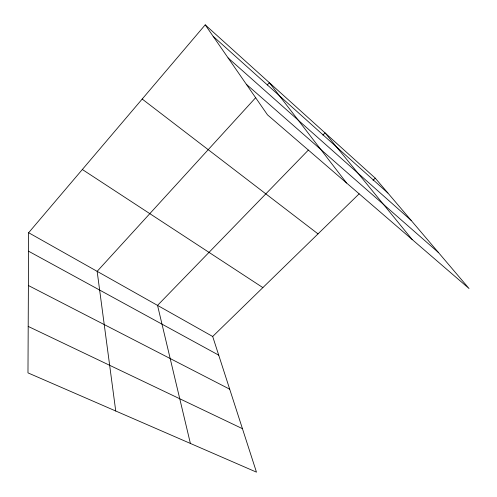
<?xml version="1.0" encoding="UTF-8"?>
<svg xmlns="http://www.w3.org/2000/svg" width="497" height="497" viewBox="0 0 497 497"><rect width="100%" height="100%" fill="white"/><g stroke="black" fill="none" stroke-linecap="round" stroke-linejoin="round"><path stroke-width="0.75" d="M28.64 232.726L27.975 372.88L256.471 472.15L212.691 336.481L28.64 232.726L205.211 24.85L375.247 178.15L469.025 288.508L267.51 114.869L205.211 24.85M255.769 97.567L97.151 271.35L115.739 411.007M267.268 84.968L269.355 82.682L346.608 183.026M308.364 150.075L157.537 305.388L190.388 443.442M322.895 135.109L325.05 132.892L412.206 239.554M212.691 336.481L359.132 193.842M373.023 180.318L375.247 178.15M28.192 326.417L242.437 428.675M28.391 285.514L229.701 389.188M28.553 251.202L218.723 355.162M82.347 169.502L262.87 287.608M142.192 99.046L318.018 233.888M246.307 84.235L438.46 252.538M228.104 57.925L411.125 220.37M213.151 36.318L387.884 193.022"/></g></svg>
